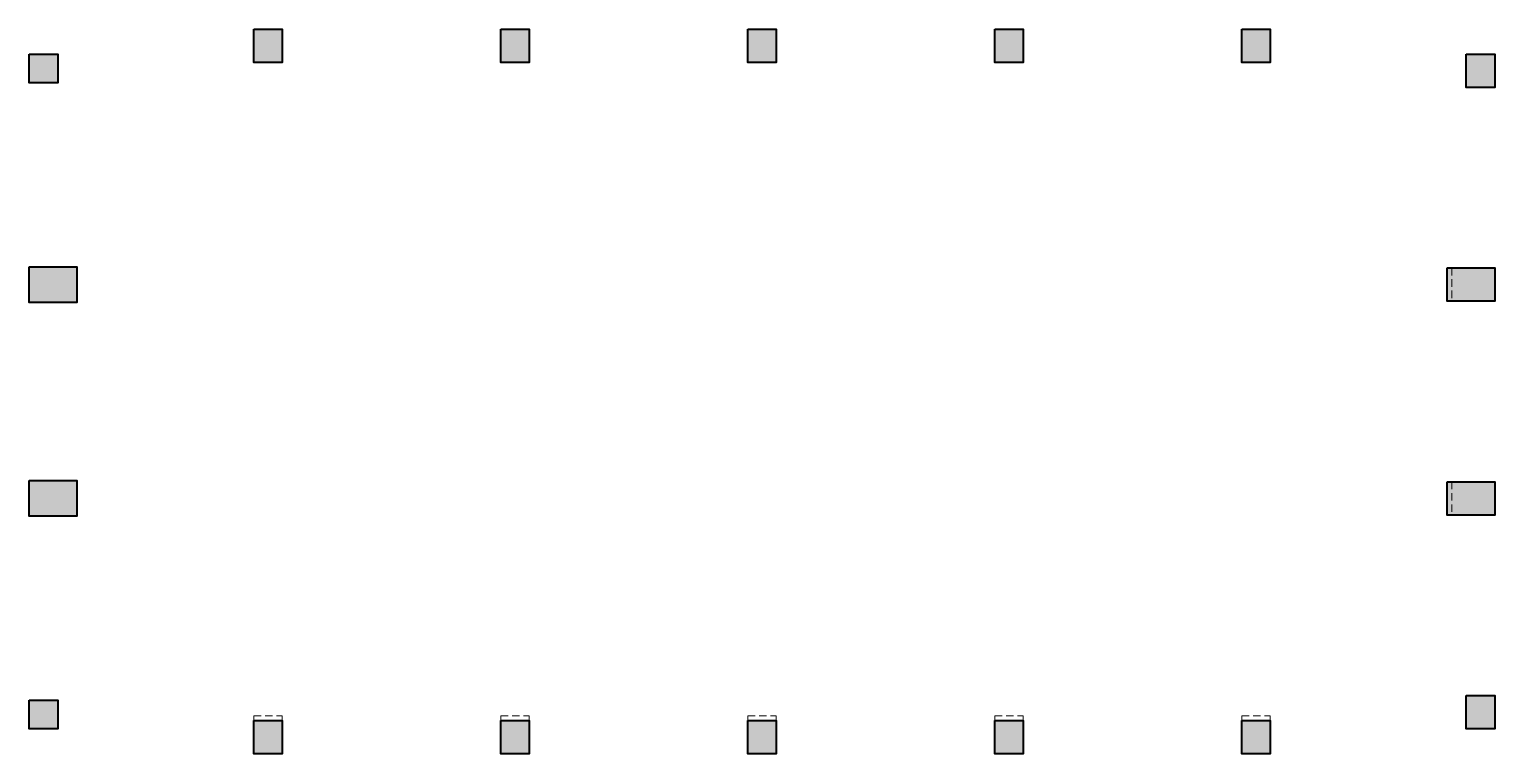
# Model space of a CAD drawing. Header units: millimetres. Extents: x 130300 to 192000, y 8450 to 38950.
import ezdxf

# ---------------------------------------------------------------- set-up
doc = ezdxf.new("R2010")
doc.units = ezdxf.units.MM
doc.linetypes.add('HIDDEN2', pattern=[4.7625, 3.175, -1.5875])
doc.layers.get('0').update_dxf_attribs({"lineweight": 20})
for name, color, linetype, lineweight in [('NDC_S-COLUMN', 4, 'Continuous', 40), ('NDC_S_HATCH COLUMN AND WALL', 251, 'Continuous', 13), ('NDC_S_HIDDEN', 8, 'HIDDEN2', 13)]:
    doc.layers.add(name, color=color, linetype=linetype, lineweight=lineweight)

# ---------------------------------------------------------------- blocks, each defined once
blk = doc.blocks.new('cot')
at = {"layer": 'NDC_S_HATCH COLUMN AND WALL', "ltscale": 0.005}
h = blk.add_hatch(color=256, dxfattribs=at)
h.dxf.hatch_style = 1
h.paths.add_polyline_path([(-0.5, 0.5), (0.5, 0.5), (0.5, -0.5), (-0.5, -0.5)])
at = {"layer": 'NDC_S-COLUMN', "ltscale": 0.005}
blk.add_lwpolyline([(-0.5, 0.5), (0.5, 0.5), (0.5, -0.5), (-0.5, -0.5)], close=True, dxfattribs=at)

msp = doc.modelspace()

# ---------------------------------------------------------------- linework, layer by layer
at = {"layer": 'NDC_S_HIDDEN', "ltscale": 100}
for p, q in [((190000, 28900), (190200, 28900)), ((190000, 27500), (190000, 28900)), ((190200, 28900), (190200, 27500)), ((190200, 27500), (190000, 27500)), ((190000, 19900), (190200, 19900)), ((190000, 18500), (190000, 19900)), ((190200, 19900), (190200, 18500)), ((190200, 18500), (190000, 18500)), ((139750, 10050), (140950, 10050)), ((139750, 9850), (139750, 10050)), ((140950, 10050), (140950, 9850)), ((150150, 10050), (151350, 10050)), ((150150, 9850), (150150, 10050)), ((151350, 10050), (151350, 9850)), ((160550, 10050), (161750, 10050)), ((160550, 9850), (160550, 10050)), ((161750, 10050), (161750, 9850)), ((170950, 10050), (172150, 10050)), ((170950, 9850), (170950, 10050)), ((172150, 10050), (172150, 9850)), ((181350, 10050), (182550, 10050)), ((181350, 9850), (181350, 10050)), ((182550, 10050), (182550, 9850)), ((140950, 9850), (139750, 9850)), ((151350, 9850), (150150, 9850)), ((161750, 9850), (160550, 9850)), ((172150, 9850), (170950, 9850)), ((182550, 9850), (181350, 9850))]:
    msp.add_line(p, q, dxfattribs=at)
for points in [[(130300, 36700), (131500, 36700), (131500, 37900), (130300, 37900)], [(190800, 36500), (192000, 36500), (192000, 37900), (190800, 37900)], [(130300, 9500), (131500, 9500), (131500, 10700), (130300, 10700)], [(190800, 9500), (192000, 9500), (192000, 10900), (190800, 10900)]]:
    msp.add_lwpolyline(points, close=True, dxfattribs=at)

# ---------------------------------------------------------------- block references
for p, xscale, yscale in [((140350, 38250), 1200, 1400), ((150750, 38250), 1200, 1400), ((161150, 38250), 1200, 1400), ((171550, 38250), 1200, 1400), ((181950, 38250), 1200, 1400), ((130900, 37300), 1200, 1200), ((191400, 37200), 1200, 1400), ((131300, 28200), 2000, 1500), ((191000, 28200), 2000, 1400), ((131300, 19200), 2000, 1500), ((191000, 19200), 2000, 1400), ((130900, 10100), 1200, 1200), ((191400, 10200), 1200, 1400), ((140350, 9150), 1200, 1400), ((150750, 9150), 1200, 1400), ((161150, 9150), 1200, 1400), ((171550, 9150), 1200, 1400), ((181950, 9150), 1200, 1400)]:
    msp.add_blockref('cot', p, dxfattribs=dict(xscale=xscale, yscale=yscale))

doc.saveas('drawing.dxf')
